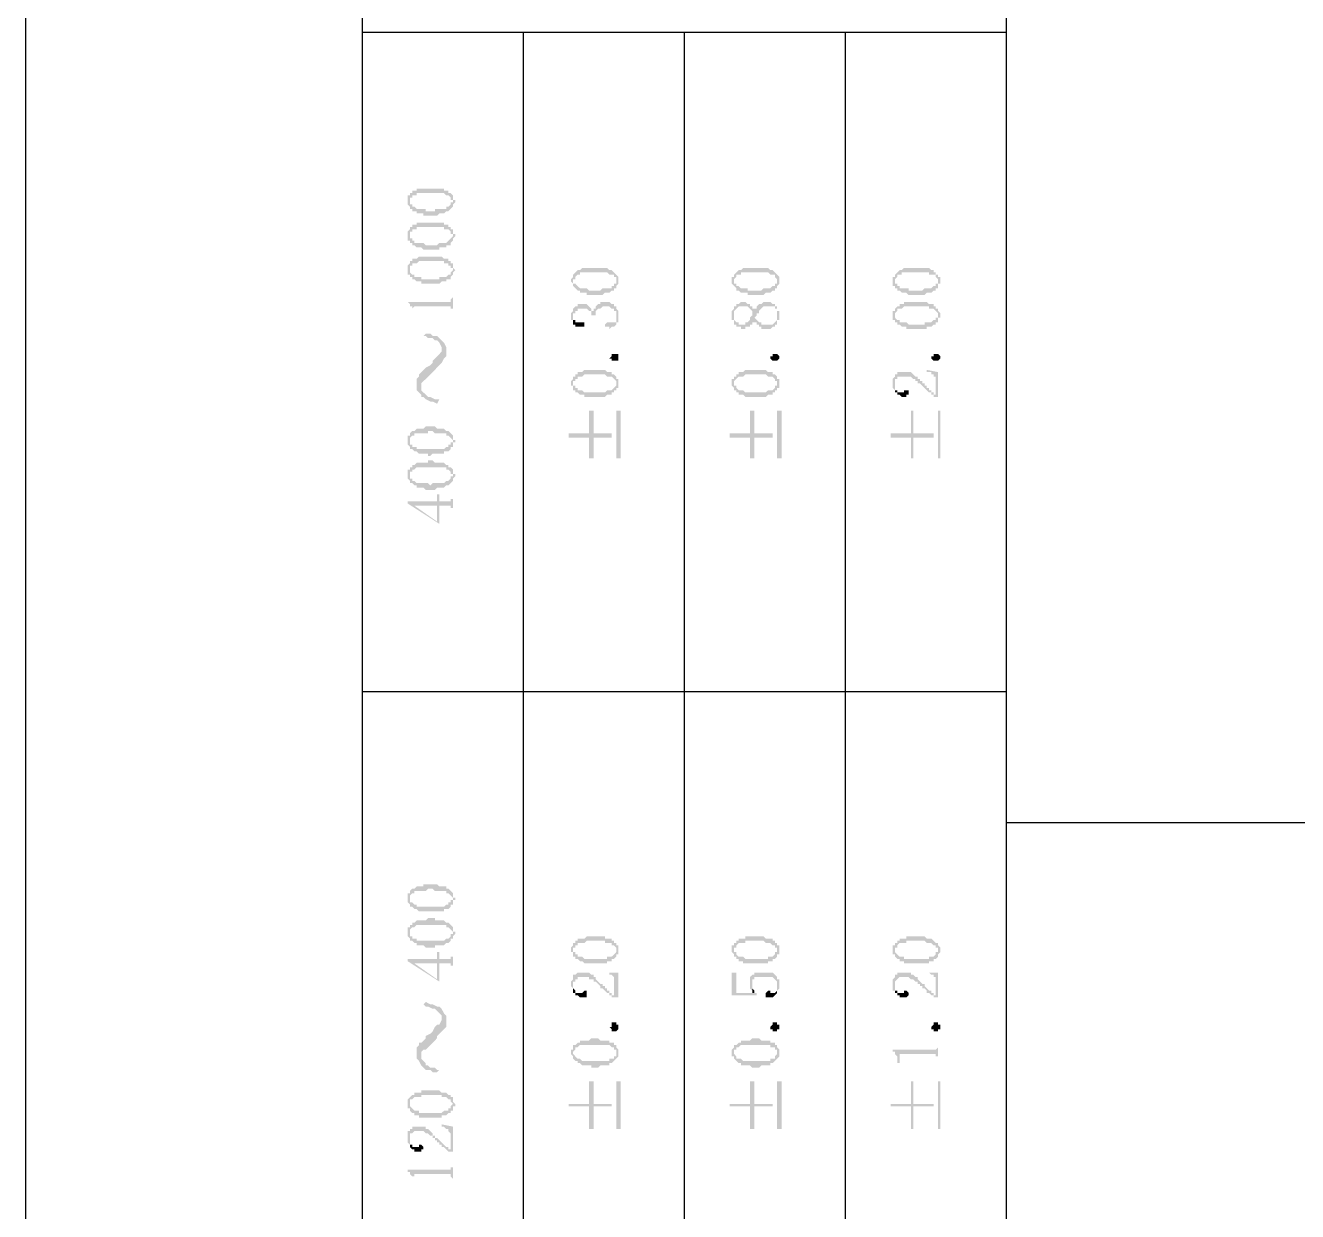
# Model space of a CAD drawing. Header units: inches. Extents: x 3613 to 8393, y -2205 to -794.
# Drawn here: x 7005.62 to 7030.95, y -1455.71 to -1432.08 of the extents above; entities that cross this region are included whole.
import ezdxf

# ---------------------------------------------------------------- set-up
doc = ezdxf.new("R2010")
doc.units = ezdxf.units.IN
doc.header["$MEASUREMENT"] = 0

msp = doc.modelspace()

# ---------------------------------------------------------------- hatches: boundary and pattern name
at = {"transparency": 33554559}
for points in [[(7013.233, -1435.605), (7013.233, -1435.65), (7013.233, -1435.65), (7013.278, -1435.695), (7013.278, -1435.56), (7013.278, -1435.514), (7013.323, -1435.514), (7013.323, -1435.469), (7013.413, -1435.469), (7013.413, -1435.424), (7013.955, -1435.424), (7014, -1435.469), (7014.045, -1435.469), (7014.09, -1435.514), (7014.09, -1435.56), (7014.135, -1435.56), (7014.135, -1435.605), (7014.135, -1435.469), (7014.09, -1435.424), (7014.045, -1435.424), (7014.045, -1435.379), (7013.955, -1435.379), (7013.955, -1435.334), (7013.413, -1435.334), (7013.413, -1435.379), (7013.323, -1435.379), (7013.323, -1435.424), (7013.278, -1435.424), (7013.278, -1435.469), (7013.233, -1435.469), (7013.233, -1435.514), (7013.233, -1435.56)], [(7013.278, -1435.695), (7013.278, -1435.74), (7013.323, -1435.74), (7013.323, -1435.785), (7013.413, -1435.785), (7013.413, -1435.83), (7013.548, -1435.83), (7013.548, -1435.876), (7013.819, -1435.876), (7013.864, -1435.83), (7013.955, -1435.83), (7014, -1435.785), (7014.045, -1435.785), (7014.09, -1435.74), (7014.09, -1435.74), (7014.135, -1435.695), (7014.135, -1435.65), (7014.135, -1435.65), (7014.18, -1435.605), (7014.18, -1435.56), (7014.135, -1435.56), (7014.135, -1435.514), (7014.135, -1435.469), (7014.135, -1435.605), (7014.09, -1435.605), (7014.09, -1435.65), (7014.09, -1435.65), (7014.045, -1435.695), (7014, -1435.695), (7014, -1435.74), (7013.774, -1435.74), (7013.774, -1435.785), (7013.594, -1435.785), (7013.594, -1435.74), (7013.413, -1435.74), (7013.368, -1435.695), (7013.323, -1435.695), (7013.323, -1435.65), (7013.278, -1435.65), (7013.278, -1435.605), (7013.278, -1435.605)], [(7013.233, -1436.282), (7013.233, -1436.372), (7013.278, -1436.372), (7013.278, -1436.282), (7013.278, -1436.237), (7013.278, -1436.191), (7013.323, -1436.191), (7013.323, -1436.146), (7013.413, -1436.146), (7013.413, -1436.101), (7013.955, -1436.101), (7013.955, -1436.146), (7014.045, -1436.146), (7014.09, -1436.191), (7014.09, -1436.237), (7014.135, -1436.237), (7014.135, -1436.282), (7014.135, -1436.146), (7014.09, -1436.146), (7014.09, -1436.101), (7014.045, -1436.101), (7014.045, -1436.056), (7013.955, -1436.056), (7013.955, -1436.011), (7013.413, -1436.011), (7013.413, -1436.056), (7013.323, -1436.056), (7013.323, -1436.101), (7013.278, -1436.101), (7013.278, -1436.146), (7013.278, -1436.146), (7013.233, -1436.191), (7013.233, -1436.237), (7013.233, -1436.237)], [(7013.278, -1436.372), (7013.278, -1436.417), (7013.323, -1436.417), (7013.323, -1436.462), (7013.368, -1436.462), (7013.413, -1436.507), (7013.503, -1436.507), (7013.548, -1436.552), (7013.864, -1436.552), (7013.864, -1436.507), (7014, -1436.507), (7014, -1436.462), (7014.09, -1436.462), (7014.09, -1436.417), (7014.09, -1436.417), (7014.135, -1436.372), (7014.135, -1436.327), (7014.135, -1436.327), (7014.18, -1436.282), (7014.18, -1436.237), (7014.135, -1436.237), (7014.135, -1436.191), (7014.135, -1436.146), (7014.135, -1436.282), (7014.135, -1436.282), (7014.09, -1436.327), (7014.09, -1436.327), (7014.045, -1436.372), (7014.045, -1436.372), (7014, -1436.417), (7013.864, -1436.417), (7013.819, -1436.462), (7013.594, -1436.462), (7013.548, -1436.417), (7013.368, -1436.417), (7013.368, -1436.372), (7013.323, -1436.372), (7013.323, -1436.327), (7013.278, -1436.327), (7013.278, -1436.282), (7013.278, -1436.282)], [(7013.233, -1436.959), (7013.233, -1437.004), (7013.233, -1437.049), (7013.278, -1437.049), (7013.278, -1437.094), (7013.278, -1436.959), (7013.278, -1436.914), (7013.278, -1436.868), (7013.323, -1436.868), (7013.323, -1436.823), (7013.413, -1436.823), (7013.458, -1436.778), (7013.955, -1436.778), (7013.955, -1436.823), (7014.045, -1436.823), (7014.045, -1436.868), (7014.09, -1436.868), (7014.09, -1436.914), (7014.135, -1436.914), (7014.135, -1436.959), (7014.135, -1436.823), (7014.09, -1436.823), (7014.09, -1436.778), (7014.045, -1436.778), (7014.045, -1436.733), (7013.955, -1436.733), (7013.909, -1436.688), (7013.458, -1436.688), (7013.413, -1436.733), (7013.323, -1436.733), (7013.323, -1436.778), (7013.278, -1436.778), (7013.278, -1436.823), (7013.278, -1436.823), (7013.233, -1436.868), (7013.233, -1436.914), (7013.233, -1436.914)], [(7013.278, -1437.094), (7013.323, -1437.094), (7013.323, -1437.139), (7013.368, -1437.139), (7013.413, -1437.184), (7013.503, -1437.184), (7013.503, -1437.229), (7013.864, -1437.229), (7013.909, -1437.184), (7014, -1437.184), (7014, -1437.139), (7014.09, -1437.139), (7014.09, -1437.094), (7014.09, -1437.094), (7014.135, -1437.049), (7014.135, -1437.004), (7014.135, -1437.004), (7014.18, -1436.959), (7014.18, -1436.959), (7014.135, -1436.914), (7014.135, -1436.868), (7014.135, -1436.823), (7014.135, -1436.959), (7014.135, -1436.959), (7014.09, -1437.004), (7014.09, -1437.049), (7014.045, -1437.049), (7014, -1437.094), (7013.864, -1437.094), (7013.864, -1437.139), (7013.503, -1437.139), (7013.503, -1437.094), (7013.368, -1437.094), (7013.368, -1437.049), (7013.323, -1437.049), (7013.278, -1437.004), (7013.278, -1436.959), (7013.278, -1436.959)], [(7016.482, -1437.184), (7016.482, -1437.184), (7016.527, -1437.229), (7016.527, -1437.275), (7016.527, -1437.184), (7016.527, -1437.139), (7016.572, -1437.139), (7016.572, -1437.094), (7016.572, -1437.094), (7016.617, -1437.049), (7016.663, -1437.049), (7016.663, -1437.004), (7017.204, -1437.004), (7017.249, -1437.049), (7017.34, -1437.049), (7017.34, -1437.094), (7017.385, -1437.094), (7017.385, -1437.139), (7017.385, -1437.184), (7017.385, -1437.049), (7017.385, -1437.049), (7017.34, -1437.004), (7017.34, -1437.004), (7017.294, -1436.959), (7017.249, -1436.959), (7017.204, -1436.914), (7016.708, -1436.914), (7016.663, -1436.959), (7016.617, -1436.959), (7016.572, -1437.004), (7016.572, -1437.004), (7016.527, -1437.049), (7016.527, -1437.094), (7016.527, -1437.094), (7016.482, -1437.139), (7016.482, -1437.139)], [(7019.686, -1437.184), (7019.686, -1437.229), (7019.732, -1437.275), (7019.732, -1437.184), (7019.732, -1437.139), (7019.732, -1437.139), (7019.777, -1437.094), (7019.777, -1437.049), (7019.867, -1437.049), (7019.867, -1437.004), (7020.409, -1437.004), (7020.454, -1437.049), (7020.544, -1437.049), (7020.544, -1437.094), (7020.544, -1437.094), (7020.589, -1437.139), (7020.589, -1437.184), (7020.589, -1437.049), (7020.589, -1437.049), (7020.544, -1437.004), (7020.544, -1437.004), (7020.499, -1436.959), (7020.454, -1436.959), (7020.409, -1436.914), (7019.912, -1436.914), (7019.867, -1436.959), (7019.822, -1436.959), (7019.777, -1437.004), (7019.777, -1437.004), (7019.732, -1437.049), (7019.732, -1437.094), (7019.686, -1437.094), (7019.686, -1437.139), (7019.686, -1437.139)], [(7022.891, -1437.184), (7022.891, -1437.275), (7022.936, -1437.275), (7022.936, -1437.184), (7022.936, -1437.139), (7022.936, -1437.139), (7022.981, -1437.094), (7022.981, -1437.049), (7023.071, -1437.049), (7023.071, -1437.004), (7023.613, -1437.004), (7023.613, -1437.049), (7023.748, -1437.049), (7023.748, -1437.094), (7023.748, -1437.094), (7023.793, -1437.139), (7023.793, -1437.184), (7023.793, -1437.049), (7023.748, -1437.049), (7023.748, -1437.004), (7023.703, -1437.004), (7023.703, -1436.959), (7023.658, -1436.959), (7023.613, -1436.914), (7023.116, -1436.914), (7023.071, -1436.959), (7023.026, -1436.959), (7022.981, -1437.004), (7022.981, -1437.004), (7022.936, -1437.049), (7022.936, -1437.094), (7022.891, -1437.094), (7022.891, -1437.139), (7022.891, -1437.139)], [(7016.527, -1437.275), (7016.572, -1437.32), (7016.572, -1437.32), (7016.617, -1437.365), (7016.663, -1437.365), (7016.663, -1437.41), (7016.798, -1437.41), (7016.798, -1437.455), (7017.114, -1437.455), (7017.159, -1437.41), (7017.249, -1437.41), (7017.294, -1437.365), (7017.34, -1437.365), (7017.34, -1437.32), (7017.385, -1437.32), (7017.385, -1437.275), (7017.385, -1437.275), (7017.43, -1437.229), (7017.43, -1437.184), (7017.43, -1437.139), (7017.43, -1437.094), (7017.43, -1437.094), (7017.385, -1437.049), (7017.385, -1437.184), (7017.385, -1437.229), (7017.34, -1437.229), (7017.34, -1437.275), (7017.294, -1437.275), (7017.294, -1437.32), (7017.114, -1437.32), (7017.069, -1437.365), (7016.843, -1437.365), (7016.798, -1437.32), (7016.663, -1437.32), (7016.617, -1437.275), (7016.617, -1437.275), (7016.572, -1437.229), (7016.527, -1437.229), (7016.527, -1437.184), (7016.527, -1437.184)], [(7019.732, -1437.275), (7019.777, -1437.32), (7019.777, -1437.365), (7019.822, -1437.365), (7019.867, -1437.41), (7020.002, -1437.41), (7020.002, -1437.455), (7020.318, -1437.455), (7020.363, -1437.41), (7020.454, -1437.41), (7020.499, -1437.365), (7020.544, -1437.365), (7020.544, -1437.32), (7020.589, -1437.32), (7020.589, -1437.275), (7020.589, -1437.275), (7020.634, -1437.229), (7020.634, -1437.184), (7020.634, -1437.139), (7020.634, -1437.094), (7020.634, -1437.094), (7020.589, -1437.049), (7020.589, -1437.184), (7020.589, -1437.229), (7020.544, -1437.229), (7020.544, -1437.275), (7020.499, -1437.275), (7020.454, -1437.32), (7020.318, -1437.32), (7020.273, -1437.365), (7020.002, -1437.365), (7020.002, -1437.32), (7019.867, -1437.32), (7019.822, -1437.275), (7019.777, -1437.275), (7019.777, -1437.229), (7019.732, -1437.229), (7019.732, -1437.184), (7019.732, -1437.184)], [(7022.936, -1437.275), (7022.936, -1437.32), (7022.981, -1437.32), (7022.981, -1437.365), (7023.026, -1437.365), (7023.071, -1437.41), (7023.162, -1437.41), (7023.207, -1437.455), (7023.523, -1437.455), (7023.568, -1437.41), (7023.658, -1437.41), (7023.703, -1437.365), (7023.748, -1437.365), (7023.748, -1437.32), (7023.793, -1437.32), (7023.793, -1437.275), (7023.793, -1437.229), (7023.839, -1437.229), (7023.839, -1437.184), (7023.839, -1437.139), (7023.839, -1437.094), (7023.793, -1437.094), (7023.793, -1437.049), (7023.793, -1437.184), (7023.793, -1437.229), (7023.748, -1437.229), (7023.748, -1437.275), (7023.703, -1437.275), (7023.658, -1437.32), (7023.523, -1437.32), (7023.478, -1437.365), (7023.207, -1437.365), (7023.207, -1437.32), (7023.026, -1437.32), (7023.026, -1437.275), (7022.981, -1437.275), (7022.981, -1437.229), (7022.936, -1437.229), (7022.936, -1437.184), (7022.936, -1437.184)], [(7013.233, -1437.591), (7013.233, -1437.591), (7013.278, -1437.636), (7013.278, -1437.681), (7013.323, -1437.681), (7013.323, -1437.726), (7013.323, -1437.816), (7013.323, -1437.726), (7013.368, -1437.681), (7014.09, -1437.681), (7014.09, -1437.726), (7014.135, -1437.726), (7014.135, -1437.816), (7014.135, -1437.41), (7014.135, -1437.5), (7014.135, -1437.5), (7014.09, -1437.545), (7014.09, -1437.591), (7014.045, -1437.591)], [(7016.482, -1437.861), (7016.482, -1437.952), (7016.527, -1437.952), (7016.527, -1437.997), (7016.527, -1437.861), (7016.527, -1437.816), (7016.572, -1437.816), (7016.572, -1437.771), (7016.617, -1437.771), (7016.617, -1437.726), (7016.798, -1437.726), (7016.843, -1437.771), (7016.888, -1437.771), (7016.888, -1437.816), (7016.888, -1437.861), (7016.933, -1437.861), (7016.933, -1437.952), (7016.933, -1437.861), (7016.978, -1437.861), (7016.978, -1437.816), (7016.978, -1437.771), (7016.978, -1437.771), (7017.024, -1437.726), (7017.069, -1437.726), (7017.114, -1437.681), (7017.249, -1437.681), (7017.294, -1437.726), (7017.34, -1437.726), (7017.34, -1437.771), (7017.385, -1437.771), (7017.385, -1437.816), (7017.385, -1437.906), (7017.385, -1437.726), (7017.385, -1437.681), (7017.34, -1437.681), (7017.34, -1437.636), (7017.294, -1437.636), (7017.249, -1437.591), (7017.069, -1437.591), (7017.069, -1437.636), (7017.024, -1437.636), (7016.978, -1437.681), (7016.978, -1437.726), (7016.933, -1437.726), (7016.933, -1437.816), (7016.933, -1437.771), (7016.888, -1437.771), (7016.888, -1437.726), (7016.888, -1437.726), (7016.843, -1437.681), (7016.843, -1437.681), (7016.798, -1437.636), (7016.617, -1437.636), (7016.617, -1437.681), (7016.572, -1437.681), (7016.527, -1437.726), (7016.527, -1437.771), (7016.527, -1437.771), (7016.482, -1437.816), (7016.482, -1437.816)], [(7017.159, -1438.042), (7017.159, -1438.087), (7017.249, -1438.087), (7017.249, -1438.132), (7017.249, -1438.132), (7017.294, -1438.087), (7017.34, -1438.087), (7017.385, -1438.042), (7017.385, -1437.997), (7017.43, -1437.997), (7017.43, -1437.952), (7017.43, -1437.861), (7017.43, -1437.816), (7017.43, -1437.771), (7017.43, -1437.771), (7017.385, -1437.726), (7017.385, -1437.906), (7017.385, -1437.997), (7017.204, -1437.997)], [(7019.686, -1437.861), (7019.686, -1437.952), (7019.732, -1437.952), (7019.732, -1437.997), (7019.732, -1438.042), (7019.777, -1438.042), (7019.777, -1438.087), (7019.867, -1438.087), (7019.867, -1438.132), (7019.957, -1438.132), (7019.957, -1438.087), (7020.047, -1438.087), (7020.047, -1438.042), (7020.093, -1438.042), (7020.093, -1437.997), (7020.138, -1437.997), (7020.138, -1437.952), (7020.138, -1437.997), (7020.138, -1437.906), (7020.138, -1437.906), (7020.183, -1437.861), (7020.183, -1437.816), (7020.228, -1437.816), (7020.228, -1437.771), (7020.228, -1437.771), (7020.273, -1437.726), (7020.273, -1437.726), (7020.318, -1437.681), (7020.544, -1437.681), (7020.544, -1437.726), (7020.589, -1437.726), (7020.589, -1437.816), (7020.589, -1437.997), (7020.589, -1437.952), (7020.634, -1437.952), (7020.634, -1437.906), (7020.634, -1437.816), (7020.634, -1437.771), (7020.589, -1437.771), (7020.589, -1437.726), (7020.589, -1437.681), (7020.544, -1437.681), (7020.544, -1437.636), (7020.499, -1437.636), (7020.454, -1437.591), (7020.318, -1437.591), (7020.273, -1437.636), (7020.228, -1437.636), (7020.183, -1437.681), (7020.183, -1437.726), (7020.138, -1437.726), (7020.138, -1437.771), (7020.138, -1437.726), (7020.093, -1437.816), (7020.093, -1437.861), (7020.093, -1437.861), (7020.047, -1437.906), (7020.047, -1437.952), (7020.047, -1437.952), (7020.002, -1437.997), (7019.957, -1437.997), (7019.957, -1438.042), (7019.822, -1438.042), (7019.822, -1437.997), (7019.777, -1437.997), (7019.732, -1437.952), (7019.732, -1437.906), (7019.732, -1437.726), (7019.732, -1437.726), (7019.686, -1437.771), (7019.686, -1437.816), (7019.686, -1437.816)], [(7019.732, -1437.726), (7019.732, -1437.861), (7019.732, -1437.816), (7019.732, -1437.771), (7019.732, -1437.771), (7019.777, -1437.726), (7019.777, -1437.726), (7019.822, -1437.681), (7020.002, -1437.681), (7020.047, -1437.726), (7020.047, -1437.726), (7020.093, -1437.771), (7020.093, -1437.816), (7020.138, -1437.726), (7020.093, -1437.726), (7020.093, -1437.681), (7020.047, -1437.681), (7020.047, -1437.636), (7020.002, -1437.636), (7019.957, -1437.591), (7019.867, -1437.591), (7019.822, -1437.636), (7019.777, -1437.636), (7019.777, -1437.681), (7019.732, -1437.681)], [(7022.891, -1437.861), (7022.891, -1437.906), (7022.891, -1437.952), (7022.936, -1437.952), (7022.936, -1437.997), (7022.936, -1437.861), (7022.936, -1437.816), (7022.936, -1437.816), (7022.981, -1437.771), (7022.981, -1437.726), (7023.071, -1437.726), (7023.116, -1437.681), (7023.613, -1437.681), (7023.613, -1437.726), (7023.703, -1437.726), (7023.748, -1437.771), (7023.748, -1437.771), (7023.793, -1437.816), (7023.793, -1437.861), (7023.793, -1437.726), (7023.748, -1437.726), (7023.748, -1437.681), (7023.703, -1437.681), (7023.703, -1437.636), (7023.613, -1437.636), (7023.568, -1437.591), (7023.116, -1437.591), (7023.116, -1437.636), (7023.026, -1437.636), (7023.026, -1437.681), (7022.981, -1437.681), (7022.936, -1437.726), (7022.936, -1437.771), (7022.891, -1437.771), (7022.891, -1437.816), (7022.891, -1437.816)], [(7022.936, -1437.997), (7022.981, -1437.997), (7022.981, -1438.042), (7023.026, -1438.042), (7023.071, -1438.087), (7023.162, -1438.087), (7023.162, -1438.132), (7023.568, -1438.132), (7023.568, -1438.087), (7023.658, -1438.087), (7023.703, -1438.042), (7023.748, -1438.042), (7023.748, -1437.997), (7023.793, -1437.997), (7023.793, -1437.952), (7023.793, -1437.906), (7023.839, -1437.906), (7023.839, -1437.861), (7023.839, -1437.816), (7023.839, -1437.816), (7023.793, -1437.771), (7023.793, -1437.726), (7023.793, -1437.861), (7023.793, -1437.906), (7023.748, -1437.906), (7023.748, -1437.952), (7023.703, -1437.952), (7023.658, -1437.997), (7023.523, -1437.997), (7023.523, -1438.042), (7023.207, -1438.042), (7023.162, -1437.997), (7023.026, -1437.997), (7023.026, -1437.952), (7022.981, -1437.952), (7022.936, -1437.906), (7022.936, -1437.861), (7022.936, -1437.861)], [(7016.527, -1437.997), (7016.527, -1438.042), (7016.572, -1438.042), (7016.572, -1438.087), (7016.753, -1438.087), (7016.753, -1438.042), (7016.753, -1437.997), (7016.572, -1437.997), (7016.572, -1437.952), (7016.527, -1437.952), (7016.527, -1437.906), (7016.527, -1437.906)], [(7020.138, -1437.997), (7020.183, -1437.997), (7020.183, -1438.042), (7020.228, -1438.042), (7020.228, -1438.087), (7020.273, -1438.087), (7020.273, -1438.132), (7020.454, -1438.132), (7020.499, -1438.087), (7020.544, -1438.087), (7020.544, -1438.042), (7020.589, -1438.042), (7020.589, -1437.997), (7020.589, -1437.861), (7020.589, -1437.952), (7020.589, -1437.952), (7020.544, -1437.997), (7020.544, -1437.997), (7020.499, -1438.042), (7020.273, -1438.042), (7020.273, -1437.997), (7020.228, -1437.997), (7020.183, -1437.952), (7020.183, -1437.952), (7020.138, -1437.906)], [(7013.548, -1438.268), (7013.594, -1438.268), (7013.639, -1438.313), (7013.729, -1438.313), (7013.774, -1438.358), (7013.819, -1438.358), (7013.864, -1438.403), (7013.909, -1438.493), (7013.909, -1438.809), (7013.909, -1438.809), (7013.955, -1438.719), (7014, -1438.674), (7014, -1438.493), (7013.955, -1438.403), (7013.909, -1438.358), (7013.909, -1438.358), (7013.864, -1438.313), (7013.819, -1438.268), (7013.729, -1438.268), (7013.684, -1438.222), (7013.594, -1438.222)], [(7013.413, -1439.26), (7013.413, -1439.351), (7013.458, -1439.396), (7013.503, -1439.441), (7013.503, -1439.26), (7013.503, -1439.215), (7013.548, -1439.17), (7013.594, -1439.125), (7013.639, -1439.08), (7013.684, -1439.035), (7013.729, -1438.99), (7013.774, -1438.945), (7013.819, -1438.899), (7013.819, -1438.899), (7013.864, -1438.854), (7013.909, -1438.809), (7013.909, -1438.538), (7013.909, -1438.583), (7013.864, -1438.629), (7013.819, -1438.674), (7013.774, -1438.719), (7013.729, -1438.764), (7013.729, -1438.809), (7013.684, -1438.854), (7013.594, -1438.899), (7013.594, -1438.899), (7013.548, -1438.945), (7013.503, -1438.99), (7013.458, -1439.035), (7013.458, -1439.08), (7013.413, -1439.125), (7013.413, -1439.17)], [(7017.43, -1438.719), (7017.43, -1438.764), (7017.294, -1438.764), (7017.294, -1438.719), (7017.249, -1438.719), (7017.294, -1438.674), (7017.294, -1438.629), (7017.43, -1438.629), (7017.43, -1438.674), (7017.43, -1438.719)], [(7020.634, -1438.719), (7020.634, -1438.719), (7020.589, -1438.764), (7020.499, -1438.764), (7020.454, -1438.719), (7020.454, -1438.674), (7020.499, -1438.674), (7020.499, -1438.629), (7020.589, -1438.629), (7020.634, -1438.674), (7020.634, -1438.719)], [(7023.839, -1438.719), (7023.839, -1438.719), (7023.793, -1438.764), (7023.703, -1438.764), (7023.658, -1438.719), (7023.658, -1438.674), (7023.703, -1438.674), (7023.703, -1438.629), (7023.793, -1438.629), (7023.839, -1438.674), (7023.839, -1438.719)], [(7016.482, -1439.215), (7016.482, -1439.26), (7016.527, -1439.26), (7016.527, -1439.306), (7016.527, -1439.351), (7016.527, -1439.215), (7016.527, -1439.17), (7016.572, -1439.17), (7016.572, -1439.125), (7016.617, -1439.125), (7016.617, -1439.08), (7016.708, -1439.08), (7016.753, -1439.035), (7017.159, -1439.035), (7017.204, -1439.08), (7017.294, -1439.08), (7017.34, -1439.125), (7017.34, -1439.125), (7017.385, -1439.17), (7017.385, -1439.215), (7017.385, -1439.08), (7017.385, -1439.08), (7017.34, -1439.035), (7017.294, -1439.035), (7017.294, -1438.99), (7017.204, -1438.99), (7017.159, -1438.945), (7016.753, -1438.945), (7016.708, -1438.99), (7016.617, -1438.99), (7016.617, -1439.035), (7016.572, -1439.035), (7016.572, -1439.08), (7016.527, -1439.08), (7016.527, -1439.125), (7016.527, -1439.125), (7016.482, -1439.17), (7016.482, -1439.17)], [(7019.686, -1439.215), (7019.686, -1439.26), (7019.686, -1439.26), (7019.732, -1439.306), (7019.732, -1439.351), (7019.732, -1439.215), (7019.732, -1439.17), (7019.732, -1439.17), (7019.777, -1439.125), (7019.777, -1439.125), (7019.822, -1439.08), (7019.912, -1439.08), (7019.957, -1439.035), (7020.363, -1439.035), (7020.409, -1439.08), (7020.499, -1439.08), (7020.544, -1439.125), (7020.544, -1439.17), (7020.589, -1439.17), (7020.589, -1439.215), (7020.589, -1439.08), (7020.589, -1439.08), (7020.544, -1439.035), (7020.499, -1439.035), (7020.499, -1438.99), (7020.409, -1438.99), (7020.363, -1438.945), (7019.957, -1438.945), (7019.912, -1438.99), (7019.822, -1438.99), (7019.822, -1439.035), (7019.777, -1439.035), (7019.777, -1439.08), (7019.732, -1439.08), (7019.732, -1439.125), (7019.686, -1439.125), (7019.686, -1439.17), (7019.686, -1439.17)], [(7022.891, -1439.215), (7022.891, -1439.26), (7022.891, -1439.306), (7022.891, -1439.306), (7022.936, -1439.351), (7022.936, -1439.215), (7022.936, -1439.125), (7022.981, -1439.125), (7022.981, -1439.08), (7023.252, -1439.08), (7023.297, -1439.125), (7023.342, -1439.125), (7023.342, -1439.17), (7023.387, -1439.17), (7023.387, -1439.215), (7023.432, -1439.215), (7023.478, -1439.26), (7023.478, -1439.26), (7023.523, -1439.306), (7023.523, -1439.306), (7023.568, -1439.351), (7023.568, -1439.351), (7023.613, -1439.396), (7023.658, -1439.396), (7023.658, -1439.441), (7023.703, -1439.441), (7023.703, -1439.486), (7023.748, -1439.486), (7023.748, -1439.441), (7023.703, -1439.441), (7023.703, -1439.396), (7023.658, -1439.396), (7023.658, -1439.351), (7023.613, -1439.351), (7023.613, -1439.306), (7023.568, -1439.306), (7023.568, -1439.26), (7023.523, -1439.26), (7023.523, -1439.215), (7023.478, -1439.215), (7023.478, -1439.17), (7023.432, -1439.17), (7023.432, -1439.125), (7023.387, -1439.125), (7023.387, -1439.08), (7023.342, -1439.08), (7023.297, -1439.035), (7023.297, -1439.035), (7023.252, -1438.99), (7022.981, -1438.99), (7022.981, -1439.035), (7022.936, -1439.035), (7022.936, -1439.08), (7022.936, -1439.08), (7022.891, -1439.125), (7022.891, -1439.17), (7022.891, -1439.17)], [(7023.568, -1438.945), (7023.568, -1438.99), (7023.658, -1438.99), (7023.658, -1439.035), (7023.703, -1439.035), (7023.703, -1439.08), (7023.748, -1439.08), (7023.748, -1439.486), (7023.793, -1439.486), (7023.793, -1438.99)], [(7013.503, -1439.441), (7013.503, -1439.486), (7013.548, -1439.486), (7013.594, -1439.531), (7013.684, -1439.576), (7013.729, -1439.576), (7013.819, -1439.621), (7013.864, -1439.531), (7013.774, -1439.531), (7013.684, -1439.486), (7013.639, -1439.486), (7013.594, -1439.441), (7013.594, -1439.441), (7013.548, -1439.396), (7013.503, -1439.351), (7013.503, -1439.26)], [(7016.527, -1439.351), (7016.572, -1439.351), (7016.572, -1439.396), (7016.617, -1439.396), (7016.663, -1439.441), (7016.753, -1439.441), (7016.753, -1439.486), (7017.159, -1439.486), (7017.204, -1439.441), (7017.294, -1439.441), (7017.294, -1439.396), (7017.34, -1439.396), (7017.34, -1439.351), (7017.385, -1439.351), (7017.385, -1439.306), (7017.43, -1439.306), (7017.43, -1439.26), (7017.43, -1439.215), (7017.43, -1439.17), (7017.43, -1439.125), (7017.385, -1439.125), (7017.385, -1439.08), (7017.385, -1439.215), (7017.385, -1439.26), (7017.385, -1439.26), (7017.34, -1439.306), (7017.34, -1439.306), (7017.294, -1439.351), (7017.204, -1439.351), (7017.159, -1439.396), (7016.753, -1439.396), (7016.708, -1439.351), (7016.617, -1439.351), (7016.617, -1439.306), (7016.572, -1439.306), (7016.572, -1439.26), (7016.527, -1439.26), (7016.527, -1439.215), (7016.527, -1439.215)], [(7019.732, -1439.351), (7019.777, -1439.351), (7019.777, -1439.396), (7019.822, -1439.396), (7019.822, -1439.441), (7019.912, -1439.441), (7019.957, -1439.486), (7020.363, -1439.486), (7020.409, -1439.441), (7020.499, -1439.441), (7020.499, -1439.396), (7020.544, -1439.396), (7020.544, -1439.351), (7020.589, -1439.351), (7020.589, -1439.306), (7020.634, -1439.306), (7020.634, -1439.26), (7020.634, -1439.215), (7020.634, -1439.17), (7020.634, -1439.125), (7020.589, -1439.125), (7020.589, -1439.08), (7020.589, -1439.215), (7020.589, -1439.26), (7020.544, -1439.26), (7020.544, -1439.306), (7020.544, -1439.306), (7020.499, -1439.351), (7020.409, -1439.351), (7020.363, -1439.396), (7019.957, -1439.396), (7019.912, -1439.351), (7019.822, -1439.351), (7019.777, -1439.306), (7019.777, -1439.26), (7019.732, -1439.26), (7019.732, -1439.215), (7019.732, -1439.215)], [(7022.936, -1439.351), (7022.936, -1439.396), (7022.981, -1439.396), (7022.981, -1439.441), (7023.026, -1439.441), (7023.071, -1439.486), (7023.162, -1439.486), (7023.162, -1439.441), (7023.207, -1439.441), (7023.207, -1439.396), (7023.207, -1439.351), (7023.116, -1439.351), (7023.116, -1439.396), (7022.981, -1439.396), (7022.981, -1439.351), (7022.936, -1439.351), (7022.936, -1439.306), (7022.936, -1439.215)], [(7016.437, -1440.208), (7016.437, -1440.298), (7016.843, -1440.298), (7016.843, -1440.705), (7016.933, -1440.705), (7016.933, -1440.298), (7017.294, -1440.298), (7017.294, -1440.208), (7016.933, -1440.208), (7016.933, -1439.757), (7016.843, -1439.757), (7016.843, -1440.208)], [(7017.475, -1440.705), (7017.475, -1439.757), (7017.385, -1439.757), (7017.385, -1440.705)], [(7019.641, -1440.208), (7019.641, -1440.298), (7020.047, -1440.298), (7020.047, -1440.705), (7020.138, -1440.705), (7020.138, -1440.298), (7020.499, -1440.298), (7020.499, -1440.208), (7020.138, -1440.208), (7020.138, -1439.757), (7020.047, -1439.757), (7020.047, -1440.208)], [(7020.679, -1440.705), (7020.679, -1439.757), (7020.589, -1439.757), (7020.589, -1440.705)], [(7022.846, -1440.208), (7022.846, -1440.298), (7023.252, -1440.298), (7023.252, -1440.705), (7023.297, -1440.705), (7023.297, -1440.298), (7023.703, -1440.298), (7023.703, -1440.208), (7023.297, -1440.208), (7023.297, -1439.757), (7023.252, -1439.757), (7023.252, -1440.208)], [(7023.839, -1440.705), (7023.839, -1439.757), (7023.793, -1439.757), (7023.793, -1440.705)], [(7013.233, -1440.344), (7013.233, -1440.389), (7013.233, -1440.434), (7013.233, -1440.434), (7013.278, -1440.479), (7013.278, -1440.344), (7013.278, -1440.298), (7013.278, -1440.298), (7013.323, -1440.253), (7013.368, -1440.253), (7013.368, -1440.208), (7013.639, -1440.208), (7013.639, -1440.163), (7013.729, -1440.163), (7013.774, -1440.208), (7014, -1440.208), (7014, -1440.253), (7014.045, -1440.253), (7014.09, -1440.298), (7014.09, -1440.298), (7014.135, -1440.344), (7014.135, -1440.253), (7014.09, -1440.208), (7014.09, -1440.208), (7014.045, -1440.163), (7014, -1440.163), (7013.955, -1440.118), (7013.819, -1440.118), (7013.774, -1440.073), (7013.594, -1440.073), (7013.548, -1440.118), (7013.413, -1440.118), (7013.368, -1440.163), (7013.323, -1440.163), (7013.278, -1440.208), (7013.278, -1440.253), (7013.233, -1440.253), (7013.233, -1440.298)], [(7013.278, -1440.479), (7013.278, -1440.524), (7013.323, -1440.524), (7013.368, -1440.569), (7013.413, -1440.569), (7013.458, -1440.614), (7013.639, -1440.614), (7013.639, -1440.66), (7013.684, -1440.66), (7013.729, -1440.614), (7013.955, -1440.614), (7013.955, -1440.569), (7014.045, -1440.569), (7014.09, -1440.524), (7014.09, -1440.479), (7014.135, -1440.479), (7014.135, -1440.434), (7014.135, -1440.389), (7014.18, -1440.389), (7014.18, -1440.344), (7014.135, -1440.344), (7014.135, -1440.298), (7014.135, -1440.253), (7014.135, -1440.389), (7014.09, -1440.389), (7014.09, -1440.434), (7014.045, -1440.434), (7014.045, -1440.479), (7014, -1440.479), (7013.955, -1440.524), (7013.413, -1440.524), (7013.413, -1440.479), (7013.323, -1440.479), (7013.323, -1440.434), (7013.278, -1440.434), (7013.278, -1440.389), (7013.278, -1440.344)], [(7013.233, -1441.021), (7013.233, -1441.066), (7013.233, -1441.111), (7013.233, -1441.111), (7013.278, -1441.156), (7013.278, -1441.021), (7013.278, -1440.975), (7013.323, -1440.975), (7013.323, -1440.93), (7013.368, -1440.93), (7013.413, -1440.885), (7014, -1440.885), (7014, -1440.93), (7014.045, -1440.93), (7014.09, -1440.975), (7014.09, -1441.021), (7014.135, -1441.021), (7014.135, -1440.93), (7014.09, -1440.885), (7014.045, -1440.885), (7014.045, -1440.84), (7014, -1440.84), (7013.955, -1440.795), (7013.774, -1440.795), (7013.729, -1440.75), (7013.639, -1440.75), (7013.639, -1440.795), (7013.413, -1440.795), (7013.368, -1440.84), (7013.323, -1440.84), (7013.323, -1440.885), (7013.278, -1440.885), (7013.278, -1440.93), (7013.233, -1440.93), (7013.233, -1440.975)], [(7013.278, -1441.156), (7013.278, -1441.201), (7013.323, -1441.201), (7013.368, -1441.246), (7013.413, -1441.246), (7013.413, -1441.291), (7013.548, -1441.291), (7013.594, -1441.337), (7013.774, -1441.337), (7013.819, -1441.291), (7013.955, -1441.291), (7014, -1441.246), (7014.045, -1441.246), (7014.09, -1441.201), (7014.09, -1441.201), (7014.135, -1441.156), (7014.135, -1441.111), (7014.135, -1441.111), (7014.18, -1441.066), (7014.18, -1441.021), (7014.135, -1441.021), (7014.135, -1440.975), (7014.135, -1440.93), (7014.135, -1441.066), (7014.09, -1441.066), (7014.09, -1441.111), (7014.09, -1441.111), (7014.045, -1441.156), (7014, -1441.156), (7013.955, -1441.201), (7013.729, -1441.201), (7013.684, -1441.246), (7013.684, -1441.246), (7013.639, -1441.201), (7013.413, -1441.201), (7013.368, -1441.156), (7013.323, -1441.156), (7013.323, -1441.111), (7013.278, -1441.111), (7013.278, -1441.066), (7013.278, -1441.021)], [(7013.233, -1441.562), (7013.233, -1441.607), (7013.864, -1442.013), (7013.864, -1441.652), (7014.09, -1441.652), (7014.09, -1441.698), (7014.135, -1441.698), (7014.135, -1441.788), (7014.135, -1441.427), (7014.135, -1441.517), (7014.09, -1441.517), (7014.09, -1441.562), (7013.864, -1441.562), (7013.864, -1441.427), (7013.819, -1441.427), (7013.819, -1441.968), (7013.368, -1441.652), (7013.368, -1441.652)], [(7013.233, -1441.562), (7013.368, -1441.652), (7013.819, -1441.652), (7013.819, -1441.968), (7013.819, -1441.562)], [(7013.233, -1449.46), (7013.233, -1449.505), (7013.233, -1449.551), (7013.233, -1449.551), (7013.278, -1449.596), (7013.278, -1449.46), (7013.278, -1449.415), (7013.278, -1449.415), (7013.323, -1449.37), (7013.368, -1449.37), (7013.368, -1449.325), (7013.594, -1449.325), (7013.639, -1449.28), (7013.729, -1449.28), (7013.774, -1449.325), (7014, -1449.325), (7014, -1449.37), (7014.045, -1449.37), (7014.09, -1449.415), (7014.09, -1449.415), (7014.135, -1449.46), (7014.135, -1449.37), (7014.09, -1449.325), (7014.09, -1449.325), (7014.045, -1449.28), (7014, -1449.28), (7014, -1449.235), (7013.864, -1449.235), (7013.819, -1449.19), (7013.548, -1449.19), (7013.548, -1449.235), (7013.413, -1449.235), (7013.368, -1449.28), (7013.323, -1449.28), (7013.278, -1449.325), (7013.278, -1449.37), (7013.233, -1449.37), (7013.233, -1449.415)], [(7013.278, -1449.596), (7013.278, -1449.641), (7013.323, -1449.641), (7013.368, -1449.686), (7013.413, -1449.686), (7013.458, -1449.731), (7013.955, -1449.731), (7013.955, -1449.686), (7014.045, -1449.686), (7014.09, -1449.641), (7014.09, -1449.596), (7014.135, -1449.596), (7014.135, -1449.551), (7014.135, -1449.505), (7014.18, -1449.505), (7014.18, -1449.46), (7014.135, -1449.46), (7014.135, -1449.415), (7014.135, -1449.37), (7014.135, -1449.505), (7014.09, -1449.505), (7014.09, -1449.551), (7014.045, -1449.551), (7014.045, -1449.596), (7014, -1449.596), (7013.955, -1449.641), (7013.413, -1449.641), (7013.413, -1449.596), (7013.368, -1449.596), (7013.323, -1449.551), (7013.278, -1449.551), (7013.278, -1449.505), (7013.278, -1449.46)], [(7013.233, -1450.137), (7013.233, -1450.182), (7013.233, -1450.228), (7013.233, -1450.228), (7013.278, -1450.273), (7013.278, -1450.137), (7013.278, -1450.092), (7013.278, -1450.092), (7013.323, -1450.047), (7013.368, -1450.047), (7013.413, -1450.002), (7014, -1450.002), (7014, -1450.047), (7014.045, -1450.047), (7014.09, -1450.092), (7014.09, -1450.092), (7014.135, -1450.137), (7014.135, -1450.047), (7014.09, -1450.002), (7014.09, -1450.002), (7014.045, -1449.957), (7014, -1449.957), (7013.955, -1449.912), (7013.774, -1449.912), (7013.774, -1449.866), (7013.639, -1449.866), (7013.594, -1449.912), (7013.413, -1449.912), (7013.368, -1449.957), (7013.323, -1449.957), (7013.323, -1450.002), (7013.278, -1450.002), (7013.278, -1450.047), (7013.233, -1450.047), (7013.233, -1450.092)], [(7013.278, -1450.273), (7013.278, -1450.318), (7013.323, -1450.318), (7013.368, -1450.363), (7013.413, -1450.363), (7013.413, -1450.408), (7013.548, -1450.408), (7013.594, -1450.453), (7013.774, -1450.453), (7013.774, -1450.408), (7013.955, -1450.408), (7014, -1450.363), (7014.045, -1450.363), (7014.09, -1450.318), (7014.09, -1450.273), (7014.135, -1450.273), (7014.135, -1450.228), (7014.135, -1450.228), (7014.18, -1450.182), (7014.18, -1450.137), (7014.135, -1450.137), (7014.135, -1450.092), (7014.135, -1450.047), (7014.135, -1450.182), (7014.09, -1450.182), (7014.09, -1450.228), (7014.09, -1450.228), (7014.045, -1450.273), (7014, -1450.273), (7013.955, -1450.318), (7013.413, -1450.318), (7013.413, -1450.273), (7013.323, -1450.273), (7013.323, -1450.228), (7013.278, -1450.228), (7013.278, -1450.182), (7013.278, -1450.137)], [(7016.482, -1450.498), (7016.482, -1450.543), (7016.527, -1450.543), (7016.527, -1450.589), (7016.527, -1450.634), (7016.527, -1450.498), (7016.527, -1450.453), (7016.572, -1450.453), (7016.572, -1450.408), (7016.617, -1450.408), (7016.617, -1450.363), (7016.753, -1450.363), (7016.798, -1450.318), (7017.159, -1450.318), (7017.159, -1450.363), (7017.294, -1450.363), (7017.294, -1450.408), (7017.34, -1450.408), (7017.385, -1450.453), (7017.385, -1450.498), (7017.385, -1450.363), (7017.34, -1450.363), (7017.34, -1450.318), (7017.294, -1450.318), (7017.294, -1450.273), (7017.159, -1450.273), (7017.159, -1450.228), (7016.798, -1450.228), (7016.753, -1450.273), (7016.617, -1450.273), (7016.617, -1450.318), (7016.572, -1450.318), (7016.572, -1450.363), (7016.527, -1450.363), (7016.527, -1450.408), (7016.527, -1450.408), (7016.482, -1450.453)], [(7016.527, -1450.634), (7016.572, -1450.634), (7016.572, -1450.679), (7016.617, -1450.679), (7016.663, -1450.724), (7016.708, -1450.724), (7016.753, -1450.769), (7017.204, -1450.769), (7017.204, -1450.724), (7017.294, -1450.724), (7017.294, -1450.679), (7017.34, -1450.679), (7017.385, -1450.634), (7017.385, -1450.589), (7017.43, -1450.589), (7017.43, -1450.543), (7017.43, -1450.498), (7017.43, -1450.453), (7017.43, -1450.408), (7017.385, -1450.408), (7017.385, -1450.363), (7017.385, -1450.543), (7017.385, -1450.543), (7017.34, -1450.589), (7017.34, -1450.589), (7017.294, -1450.634), (7017.204, -1450.634), (7017.204, -1450.679), (7016.753, -1450.679), (7016.708, -1450.634), (7016.617, -1450.634), (7016.617, -1450.589), (7016.572, -1450.589), (7016.572, -1450.543), (7016.527, -1450.543), (7016.527, -1450.498)], [(7019.686, -1450.498), (7019.686, -1450.543), (7019.686, -1450.543), (7019.732, -1450.589), (7019.732, -1450.634), (7019.732, -1450.498), (7019.732, -1450.453), (7019.777, -1450.453), (7019.777, -1450.408), (7019.777, -1450.408), (7019.822, -1450.363), (7019.957, -1450.363), (7019.957, -1450.318), (7020.318, -1450.318), (7020.363, -1450.363), (7020.454, -1450.363), (7020.499, -1450.408), (7020.544, -1450.408), (7020.544, -1450.453), (7020.589, -1450.453), (7020.589, -1450.498), (7020.589, -1450.363), (7020.544, -1450.363), (7020.544, -1450.318), (7020.499, -1450.318), (7020.499, -1450.273), (7020.363, -1450.273), (7020.318, -1450.228), (7019.957, -1450.228), (7019.957, -1450.273), (7019.822, -1450.273), (7019.822, -1450.318), (7019.777, -1450.318), (7019.777, -1450.363), (7019.732, -1450.363), (7019.732, -1450.408), (7019.686, -1450.408)], [(7019.732, -1450.634), (7019.777, -1450.634), (7019.777, -1450.679), (7019.822, -1450.679), (7019.822, -1450.724), (7019.912, -1450.724), (7019.912, -1450.769), (7020.409, -1450.769), (7020.409, -1450.724), (7020.499, -1450.724), (7020.499, -1450.679), (7020.544, -1450.679), (7020.589, -1450.634), (7020.589, -1450.589), (7020.634, -1450.589), (7020.634, -1450.543), (7020.634, -1450.498), (7020.634, -1450.453), (7020.634, -1450.408), (7020.589, -1450.408), (7020.589, -1450.363), (7020.589, -1450.543), (7020.544, -1450.543), (7020.544, -1450.589), (7020.544, -1450.589), (7020.499, -1450.634), (7020.409, -1450.634), (7020.409, -1450.679), (7019.957, -1450.679), (7019.912, -1450.634), (7019.822, -1450.634), (7019.777, -1450.589), (7019.777, -1450.543), (7019.732, -1450.543), (7019.732, -1450.498)], [(7022.891, -1450.498), (7022.891, -1450.543), (7022.891, -1450.589), (7022.936, -1450.589), (7022.936, -1450.634), (7022.936, -1450.498), (7022.936, -1450.453), (7022.981, -1450.453), (7022.981, -1450.408), (7022.981, -1450.408), (7023.026, -1450.363), (7023.162, -1450.363), (7023.162, -1450.318), (7023.523, -1450.318), (7023.568, -1450.363), (7023.658, -1450.363), (7023.703, -1450.408), (7023.748, -1450.408), (7023.748, -1450.453), (7023.793, -1450.453), (7023.793, -1450.498), (7023.793, -1450.363), (7023.748, -1450.363), (7023.703, -1450.318), (7023.703, -1450.318), (7023.658, -1450.273), (7023.568, -1450.273), (7023.523, -1450.228), (7023.162, -1450.228), (7023.162, -1450.273), (7023.026, -1450.273), (7023.026, -1450.318), (7022.981, -1450.318), (7022.981, -1450.363), (7022.936, -1450.363), (7022.936, -1450.408), (7022.891, -1450.408)], [(7022.936, -1450.634), (7022.936, -1450.634), (7022.981, -1450.679), (7023.026, -1450.679), (7023.026, -1450.724), (7023.116, -1450.724), (7023.116, -1450.769), (7023.613, -1450.769), (7023.613, -1450.724), (7023.703, -1450.724), (7023.703, -1450.679), (7023.748, -1450.679), (7023.793, -1450.634), (7023.793, -1450.589), (7023.793, -1450.589), (7023.839, -1450.543), (7023.839, -1450.498), (7023.839, -1450.453), (7023.839, -1450.453), (7023.793, -1450.408), (7023.793, -1450.363), (7023.793, -1450.543), (7023.748, -1450.543), (7023.748, -1450.589), (7023.748, -1450.589), (7023.703, -1450.634), (7023.613, -1450.634), (7023.613, -1450.679), (7023.116, -1450.679), (7023.116, -1450.634), (7023.026, -1450.634), (7022.981, -1450.589), (7022.981, -1450.589), (7022.936, -1450.543), (7022.936, -1450.498)], [(7013.233, -1450.679), (7013.233, -1450.724), (7013.864, -1451.13), (7013.864, -1450.769), (7014.09, -1450.769), (7014.09, -1450.814), (7014.135, -1450.814), (7014.135, -1450.905), (7014.135, -1450.543), (7014.135, -1450.634), (7014.09, -1450.634), (7014.09, -1450.679), (7013.864, -1450.679), (7013.864, -1450.543), (7013.819, -1450.543), (7013.819, -1451.085), (7013.368, -1450.769), (7013.368, -1450.769)], [(7013.233, -1450.679), (7013.368, -1450.769), (7013.819, -1450.769), (7013.819, -1451.085), (7013.819, -1450.679)], [(7016.482, -1451.175), (7016.482, -1451.22), (7016.482, -1451.22), (7016.527, -1451.266), (7016.527, -1451.311), (7016.527, -1451.175), (7016.527, -1451.13), (7016.572, -1451.13), (7016.572, -1451.085), (7016.617, -1451.085), (7016.617, -1451.04), (7016.843, -1451.04), (7016.843, -1451.085), (7016.933, -1451.085), (7016.933, -1451.13), (7016.978, -1451.13), (7017.024, -1451.175), (7017.024, -1451.175), (7017.069, -1451.22), (7017.069, -1451.266), (7017.114, -1451.266), (7017.159, -1451.311), (7017.159, -1451.311), (7017.204, -1451.356), (7017.249, -1451.356), (7017.249, -1451.401), (7017.294, -1451.401), (7017.294, -1451.446), (7017.34, -1451.446), (7017.34, -1451.401), (7017.294, -1451.401), (7017.294, -1451.356), (7017.249, -1451.356), (7017.249, -1451.311), (7017.204, -1451.311), (7017.204, -1451.266), (7017.159, -1451.266), (7017.159, -1451.22), (7017.114, -1451.22), (7017.114, -1451.175), (7017.069, -1451.175), (7017.024, -1451.13), (7017.024, -1451.13), (7016.978, -1451.085), (7016.978, -1451.04), (7016.933, -1451.04), (7016.933, -1450.995), (7016.888, -1450.995), (7016.843, -1450.95), (7016.617, -1450.95), (7016.572, -1450.995), (7016.527, -1450.995), (7016.527, -1451.04), (7016.527, -1451.085), (7016.527, -1451.085), (7016.482, -1451.13)], [(7017.204, -1450.95), (7017.249, -1450.95), (7017.249, -1450.995), (7017.294, -1450.995), (7017.34, -1451.04), (7017.34, -1451.446), (7017.43, -1451.446), (7017.43, -1450.95)], [(7019.686, -1450.95), (7019.686, -1451.401), (7020.183, -1451.401), (7020.183, -1451.356), (7019.777, -1451.356), (7019.777, -1450.95)], [(7020.047, -1451.175), (7020.047, -1451.22), (7020.047, -1451.266), (7020.047, -1451.266), (7020.093, -1451.311), (7020.093, -1451.175), (7020.093, -1451.13), (7020.093, -1451.085), (7020.138, -1451.085), (7020.138, -1451.04), (7020.499, -1451.04), (7020.544, -1451.085), (7020.544, -1451.085), (7020.589, -1451.13), (7020.589, -1451.311), (7020.589, -1451.311), (7020.634, -1451.266), (7020.634, -1451.22), (7020.634, -1451.13), (7020.634, -1451.085), (7020.589, -1451.085), (7020.589, -1451.04), (7020.589, -1451.04), (7020.544, -1450.995), (7020.544, -1450.995), (7020.499, -1450.95), (7020.138, -1450.95), (7020.138, -1450.995), (7020.093, -1450.995), (7020.047, -1451.04), (7020.047, -1451.085), (7020.047, -1451.13)], [(7022.891, -1451.175), (7022.891, -1451.22), (7022.891, -1451.311), (7022.936, -1451.311), (7022.936, -1451.175), (7022.936, -1451.13), (7022.936, -1451.13), (7022.981, -1451.085), (7022.981, -1451.085), (7023.026, -1451.04), (7023.207, -1451.04), (7023.252, -1451.085), (7023.297, -1451.085), (7023.342, -1451.13), (7023.387, -1451.13), (7023.387, -1451.175), (7023.432, -1451.175), (7023.432, -1451.22), (7023.478, -1451.22), (7023.478, -1451.266), (7023.523, -1451.266), (7023.568, -1451.311), (7023.568, -1451.356), (7023.613, -1451.356), (7023.658, -1451.401), (7023.703, -1451.401), (7023.703, -1451.446), (7023.748, -1451.446), (7023.748, -1451.401), (7023.703, -1451.401), (7023.703, -1451.356), (7023.658, -1451.356), (7023.658, -1451.311), (7023.613, -1451.311), (7023.568, -1451.266), (7023.568, -1451.266), (7023.523, -1451.22), (7023.523, -1451.175), (7023.478, -1451.175), (7023.432, -1451.13), (7023.432, -1451.13), (7023.387, -1451.085), (7023.387, -1451.04), (7023.342, -1451.04), (7023.297, -1450.995), (7023.252, -1450.995), (7023.252, -1450.95), (7022.981, -1450.95), (7022.981, -1450.995), (7022.936, -1450.995), (7022.936, -1451.04), (7022.936, -1451.04), (7022.891, -1451.085)], [(7023.568, -1450.95), (7023.613, -1450.95), (7023.658, -1450.995), (7023.703, -1450.995), (7023.703, -1451.04), (7023.748, -1451.04), (7023.748, -1451.446), (7023.793, -1451.446), (7023.793, -1450.95)], [(7020.093, -1451.311), (7020.093, -1451.356), (7020.138, -1451.356), (7020.138, -1451.311), (7020.138, -1451.311), (7020.093, -1451.266), (7020.093, -1451.22), (7020.093, -1451.175)], [(7016.527, -1451.311), (7016.527, -1451.356), (7016.572, -1451.356), (7016.572, -1451.401), (7016.617, -1451.401), (7016.663, -1451.446), (7016.798, -1451.446), (7016.798, -1451.356), (7016.798, -1451.311), (7016.753, -1451.311), (7016.708, -1451.356), (7016.572, -1451.356), (7016.572, -1451.311), (7016.572, -1451.311), (7016.527, -1451.266), (7016.527, -1451.22), (7016.527, -1451.22)], [(7020.363, -1451.401), (7020.363, -1451.446), (7020.499, -1451.446), (7020.544, -1451.401), (7020.544, -1451.401), (7020.589, -1451.356), (7020.589, -1451.22), (7020.589, -1451.266), (7020.589, -1451.311), (7020.589, -1451.311), (7020.544, -1451.356), (7020.454, -1451.356), (7020.454, -1451.311), (7020.409, -1451.311), (7020.363, -1451.356), (7020.363, -1451.356)], [(7022.936, -1451.311), (7022.936, -1451.356), (7022.981, -1451.356), (7022.981, -1451.401), (7023.026, -1451.401), (7023.026, -1451.446), (7023.162, -1451.446), (7023.207, -1451.401), (7023.207, -1451.356), (7023.207, -1451.356), (7023.162, -1451.311), (7023.116, -1451.311), (7023.116, -1451.356), (7022.981, -1451.356), (7022.981, -1451.311), (7022.936, -1451.311), (7022.936, -1451.266), (7022.936, -1451.22), (7022.936, -1451.22)], [(7013.548, -1451.582), (7013.594, -1451.627), (7013.639, -1451.627), (7013.729, -1451.672), (7013.774, -1451.672), (7013.819, -1451.717), (7013.819, -1451.717), (7013.864, -1451.762), (7013.909, -1451.807), (7013.909, -1452.123), (7013.909, -1452.123), (7013.955, -1452.078), (7014, -1452.033), (7014, -1451.807), (7013.955, -1451.762), (7013.909, -1451.672), (7013.909, -1451.672), (7013.864, -1451.627), (7013.819, -1451.627), (7013.729, -1451.582), (7013.684, -1451.582), (7013.594, -1451.536)], [(7013.413, -1452.574), (7013.413, -1452.665), (7013.458, -1452.71), (7013.503, -1452.8), (7013.503, -1452.62), (7013.503, -1452.529), (7013.548, -1452.484), (7013.594, -1452.484), (7013.639, -1452.439), (7013.684, -1452.394), (7013.729, -1452.349), (7013.774, -1452.304), (7013.819, -1452.258), (7013.819, -1452.213), (7013.864, -1452.168), (7013.909, -1452.123), (7013.909, -1451.852), (7013.909, -1451.897), (7013.864, -1451.988), (7013.819, -1451.988), (7013.774, -1452.033), (7013.729, -1452.123), (7013.729, -1452.123), (7013.684, -1452.168), (7013.594, -1452.213), (7013.594, -1452.258), (7013.548, -1452.304), (7013.503, -1452.349), (7013.458, -1452.349), (7013.458, -1452.394), (7013.413, -1452.439), (7013.413, -1452.529)], [(7017.43, -1452.033), (7017.43, -1452.078), (7017.43, -1452.078), (7017.385, -1452.123), (7017.294, -1452.123), (7017.294, -1452.078), (7017.294, -1452.078), (7017.249, -1452.033), (7017.294, -1452.033), (7017.294, -1451.988), (7017.294, -1451.943), (7017.385, -1451.943), (7017.385, -1451.988), (7017.43, -1451.988), (7017.43, -1452.033)], [(7020.634, -1452.033), (7020.634, -1452.078), (7020.589, -1452.078), (7020.589, -1452.123), (7020.499, -1452.123), (7020.499, -1452.078), (7020.454, -1452.078), (7020.454, -1452.033), (7020.454, -1452.033), (7020.499, -1451.988), (7020.499, -1451.943), (7020.589, -1451.943), (7020.589, -1451.988), (7020.634, -1451.988), (7020.634, -1452.033)], [(7023.839, -1452.033), (7023.839, -1452.078), (7023.793, -1452.078), (7023.793, -1452.123), (7023.703, -1452.123), (7023.703, -1452.078), (7023.658, -1452.078), (7023.658, -1452.033), (7023.658, -1452.033), (7023.703, -1451.988), (7023.703, -1451.943), (7023.793, -1451.943), (7023.793, -1451.988), (7023.839, -1451.988), (7023.839, -1452.033)], [(7016.482, -1452.529), (7016.482, -1452.574), (7016.482, -1452.574), (7016.527, -1452.62), (7016.527, -1452.665), (7016.527, -1452.529), (7016.527, -1452.529), (7016.572, -1452.484), (7016.572, -1452.439), (7016.617, -1452.439), (7016.663, -1452.394), (7017.249, -1452.394), (7017.294, -1452.439), (7017.34, -1452.439), (7017.34, -1452.484), (7017.385, -1452.484), (7017.385, -1452.529), (7017.385, -1452.394), (7017.34, -1452.394), (7017.34, -1452.349), (7017.249, -1452.349), (7017.249, -1452.304), (7017.069, -1452.304), (7017.024, -1452.258), (7016.888, -1452.258), (7016.843, -1452.304), (7016.663, -1452.304), (7016.663, -1452.349), (7016.617, -1452.349), (7016.572, -1452.394), (7016.527, -1452.394), (7016.527, -1452.439), (7016.527, -1452.484), (7016.482, -1452.484)], [(7016.527, -1452.665), (7016.572, -1452.71), (7016.617, -1452.71), (7016.617, -1452.755), (7016.663, -1452.755), (7016.708, -1452.8), (7016.888, -1452.8), (7016.888, -1452.845), (7017.024, -1452.845), (7017.069, -1452.8), (7017.249, -1452.8), (7017.249, -1452.755), (7017.294, -1452.755), (7017.34, -1452.71), (7017.34, -1452.71), (7017.385, -1452.665), (7017.385, -1452.665), (7017.43, -1452.62), (7017.43, -1452.529), (7017.43, -1452.484), (7017.43, -1452.484), (7017.385, -1452.439), (7017.385, -1452.574), (7017.385, -1452.62), (7017.34, -1452.62), (7017.34, -1452.665), (7017.249, -1452.665), (7017.249, -1452.71), (7016.708, -1452.71), (7016.663, -1452.665), (7016.617, -1452.665), (7016.572, -1452.62), (7016.572, -1452.62), (7016.527, -1452.574), (7016.527, -1452.529)], [(7019.686, -1452.529), (7019.686, -1452.574), (7019.686, -1452.62), (7019.732, -1452.62), (7019.732, -1452.665), (7019.732, -1452.529), (7019.732, -1452.484), (7019.777, -1452.484), (7019.777, -1452.439), (7019.822, -1452.439), (7019.867, -1452.394), (7020.454, -1452.394), (7020.454, -1452.439), (7020.544, -1452.439), (7020.544, -1452.484), (7020.589, -1452.484), (7020.589, -1452.529), (7020.589, -1452.394), (7020.544, -1452.394), (7020.544, -1452.349), (7020.454, -1452.349), (7020.454, -1452.304), (7020.273, -1452.304), (7020.228, -1452.258), (7020.093, -1452.258), (7020.047, -1452.304), (7019.867, -1452.304), (7019.867, -1452.349), (7019.822, -1452.349), (7019.777, -1452.394), (7019.732, -1452.394), (7019.732, -1452.439), (7019.732, -1452.439), (7019.686, -1452.484)], [(7019.732, -1452.665), (7019.777, -1452.71), (7019.777, -1452.71), (7019.822, -1452.755), (7019.867, -1452.755), (7019.867, -1452.8), (7020.047, -1452.8), (7020.093, -1452.845), (7020.228, -1452.845), (7020.273, -1452.8), (7020.454, -1452.8), (7020.454, -1452.755), (7020.499, -1452.755), (7020.544, -1452.71), (7020.544, -1452.71), (7020.589, -1452.665), (7020.589, -1452.665), (7020.634, -1452.62), (7020.634, -1452.529), (7020.634, -1452.484), (7020.634, -1452.484), (7020.589, -1452.439), (7020.589, -1452.574), (7020.589, -1452.574), (7020.544, -1452.62), (7020.544, -1452.665), (7020.454, -1452.665), (7020.454, -1452.71), (7019.912, -1452.71), (7019.867, -1452.665), (7019.777, -1452.665), (7019.777, -1452.62), (7019.777, -1452.62), (7019.732, -1452.574), (7019.732, -1452.529)], [(7022.891, -1452.484), (7022.891, -1452.529), (7022.936, -1452.529), (7022.936, -1452.574), (7022.936, -1452.574), (7022.981, -1452.62), (7022.981, -1452.755), (7023.026, -1452.755), (7023.026, -1452.62), (7023.026, -1452.574), (7023.748, -1452.574), (7023.748, -1452.62), (7023.793, -1452.62), (7023.793, -1452.755), (7023.793, -1452.349), (7023.793, -1452.439), (7023.793, -1452.439), (7023.748, -1452.484), (7023.703, -1452.484)], [(7013.503, -1452.8), (7013.503, -1452.8), (7013.548, -1452.845), (7013.594, -1452.89), (7013.684, -1452.89), (7013.729, -1452.935), (7013.819, -1452.935), (7013.864, -1452.89), (7013.819, -1452.89), (7013.774, -1452.845), (7013.684, -1452.845), (7013.639, -1452.8), (7013.594, -1452.8), (7013.594, -1452.755), (7013.548, -1452.71), (7013.503, -1452.665), (7013.503, -1452.62)], [(7016.437, -1453.567), (7016.437, -1453.612), (7016.843, -1453.612), (7016.843, -1454.064), (7016.933, -1454.064), (7016.933, -1453.612), (7017.294, -1453.612), (7017.294, -1453.567), (7016.933, -1453.567), (7016.933, -1453.116), (7016.843, -1453.116), (7016.843, -1453.567)], [(7017.475, -1454.064), (7017.475, -1453.116), (7017.385, -1453.116), (7017.385, -1454.064)], [(7019.641, -1453.567), (7019.641, -1453.612), (7020.047, -1453.612), (7020.047, -1454.064), (7020.138, -1454.064), (7020.138, -1453.612), (7020.499, -1453.612), (7020.499, -1453.567), (7020.138, -1453.567), (7020.138, -1453.116), (7020.047, -1453.116), (7020.047, -1453.567)], [(7020.679, -1454.064), (7020.679, -1453.116), (7020.589, -1453.116), (7020.589, -1454.064)], [(7022.846, -1453.567), (7022.846, -1453.612), (7023.252, -1453.612), (7023.252, -1454.064), (7023.297, -1454.064), (7023.297, -1453.612), (7023.703, -1453.612), (7023.703, -1453.567), (7023.297, -1453.567), (7023.297, -1453.116), (7023.252, -1453.116), (7023.252, -1453.567)], [(7023.839, -1454.064), (7023.839, -1453.116), (7023.793, -1453.116), (7023.793, -1454.064)], [(7013.233, -1453.567), (7013.233, -1453.612), (7013.233, -1453.658), (7013.278, -1453.658), (7013.278, -1453.703), (7013.278, -1453.567), (7013.278, -1453.522), (7013.278, -1453.477), (7013.323, -1453.477), (7013.368, -1453.432), (7013.503, -1453.432), (7013.503, -1453.387), (7013.909, -1453.387), (7013.909, -1453.432), (7014, -1453.432), (7014.045, -1453.477), (7014.09, -1453.477), (7014.09, -1453.522), (7014.09, -1453.522), (7014.135, -1453.567), (7014.135, -1453.432), (7014.09, -1453.432), (7014.09, -1453.387), (7014.045, -1453.387), (7014, -1453.342), (7013.909, -1453.342), (7013.864, -1453.297), (7013.503, -1453.297), (7013.503, -1453.342), (7013.368, -1453.342), (7013.368, -1453.387), (7013.323, -1453.387), (7013.278, -1453.432), (7013.278, -1453.432), (7013.233, -1453.477), (7013.233, -1453.522), (7013.233, -1453.522)], [(7013.278, -1453.703), (7013.278, -1453.703), (7013.323, -1453.748), (7013.368, -1453.748), (7013.368, -1453.793), (7013.458, -1453.793), (7013.458, -1453.838), (7013.909, -1453.838), (7013.909, -1453.793), (7014, -1453.793), (7014.045, -1453.748), (7014.09, -1453.748), (7014.09, -1453.703), (7014.135, -1453.703), (7014.135, -1453.658), (7014.135, -1453.612), (7014.18, -1453.612), (7014.18, -1453.567), (7014.18, -1453.567), (7014.135, -1453.522), (7014.135, -1453.477), (7014.135, -1453.432), (7014.135, -1453.567), (7014.135, -1453.567), (7014.09, -1453.612), (7014.09, -1453.658), (7014.045, -1453.658), (7014.045, -1453.703), (7013.955, -1453.703), (7013.909, -1453.748), (7013.458, -1453.748), (7013.458, -1453.703), (7013.368, -1453.703), (7013.323, -1453.658), (7013.323, -1453.658), (7013.278, -1453.612), (7013.278, -1453.567)], [(7013.909, -1453.974), (7013.909, -1454.019), (7013.955, -1454.019), (7014, -1454.064), (7014.045, -1454.064), (7014.045, -1454.109), (7014.045, -1454.109), (7014.09, -1454.154), (7014.09, -1454.515), (7014.135, -1454.515), (7014.135, -1454.019)], [(7013.233, -1454.244), (7013.233, -1454.289), (7013.233, -1454.335), (7013.233, -1454.335), (7013.278, -1454.38), (7013.278, -1454.244), (7013.278, -1454.199), (7013.278, -1454.154), (7013.323, -1454.154), (7013.368, -1454.109), (7013.548, -1454.109), (7013.594, -1454.154), (7013.639, -1454.154), (7013.684, -1454.199), (7013.729, -1454.199), (7013.729, -1454.244), (7013.774, -1454.244), (7013.774, -1454.289), (7013.819, -1454.289), (7013.819, -1454.335), (7013.864, -1454.335), (7013.864, -1454.38), (7013.909, -1454.38), (7013.909, -1454.425), (7013.955, -1454.425), (7014, -1454.47), (7014, -1454.47), (7014.045, -1454.515), (7014.09, -1454.515), (7014.09, -1454.47), (7014.045, -1454.47), (7014.045, -1454.425), (7014, -1454.425), (7013.955, -1454.38), (7013.955, -1454.38), (7013.909, -1454.335), (7013.909, -1454.335), (7013.864, -1454.289), (7013.864, -1454.289), (7013.819, -1454.244), (7013.774, -1454.244), (7013.774, -1454.199), (7013.729, -1454.199), (7013.729, -1454.154), (7013.684, -1454.109), (7013.684, -1454.109), (7013.639, -1454.064), (7013.594, -1454.064), (7013.594, -1454.019), (7013.323, -1454.019), (7013.323, -1454.064), (7013.278, -1454.064), (7013.278, -1454.109), (7013.233, -1454.109), (7013.233, -1454.154)], [(7013.278, -1454.38), (7013.278, -1454.425), (7013.278, -1454.425), (7013.323, -1454.47), (7013.368, -1454.47), (7013.368, -1454.515), (7013.503, -1454.515), (7013.503, -1454.47), (7013.548, -1454.47), (7013.548, -1454.425), (7013.548, -1454.425), (7013.503, -1454.38), (7013.458, -1454.38), (7013.458, -1454.425), (7013.323, -1454.425), (7013.323, -1454.38), (7013.278, -1454.38), (7013.278, -1454.335), (7013.278, -1454.289), (7013.278, -1454.289)], [(7013.233, -1454.876), (7013.233, -1454.921), (7013.278, -1454.921), (7013.278, -1454.966), (7013.278, -1454.966), (7013.323, -1455.012), (7013.323, -1455.057), (7013.323, -1455.102), (7013.323, -1455.012), (7013.368, -1455.012), (7013.368, -1454.966), (7014.09, -1454.966), (7014.09, -1455.012), (7014.09, -1455.012), (7014.135, -1455.057), (7014.135, -1455.102), (7014.135, -1454.741), (7014.135, -1454.831), (7014.09, -1454.831), (7014.09, -1454.876), (7014.045, -1454.876)]]:
    msp.add_hatch(color=256, dxfattribs=at).paths.add_polyline_path(points)

# ---------------------------------------------------------------- linework, layer by layer
for p, q in [((7012.33, -1259.827), (7012.33, -1546.568)), ((7025.147, -1447.959), (7421.585, -1447.959))]:
    msp.add_line(p, q)
msp.add_lwpolyline([(7425.623, -1550.827), (7425.623, -1253.827), (7005.623, -1253.827), (7005.623, -1550.827)], close=True)
for points in [[(7025.147, -1259.827), (7025.147, -1546.568)], [(7012.33, -1432.22), (7025.147, -1432.22)], [(7015.534, -1432.22), (7015.534, -1525.237)], [(7018.739, -1432.22), (7018.739, -1525.237)], [(7021.943, -1432.22), (7021.943, -1525.237)], [(7012.33, -1445.353), (7025.147, -1445.353)]]:
    msp.add_lwpolyline(points)

doc.saveas('drawing.dxf')
